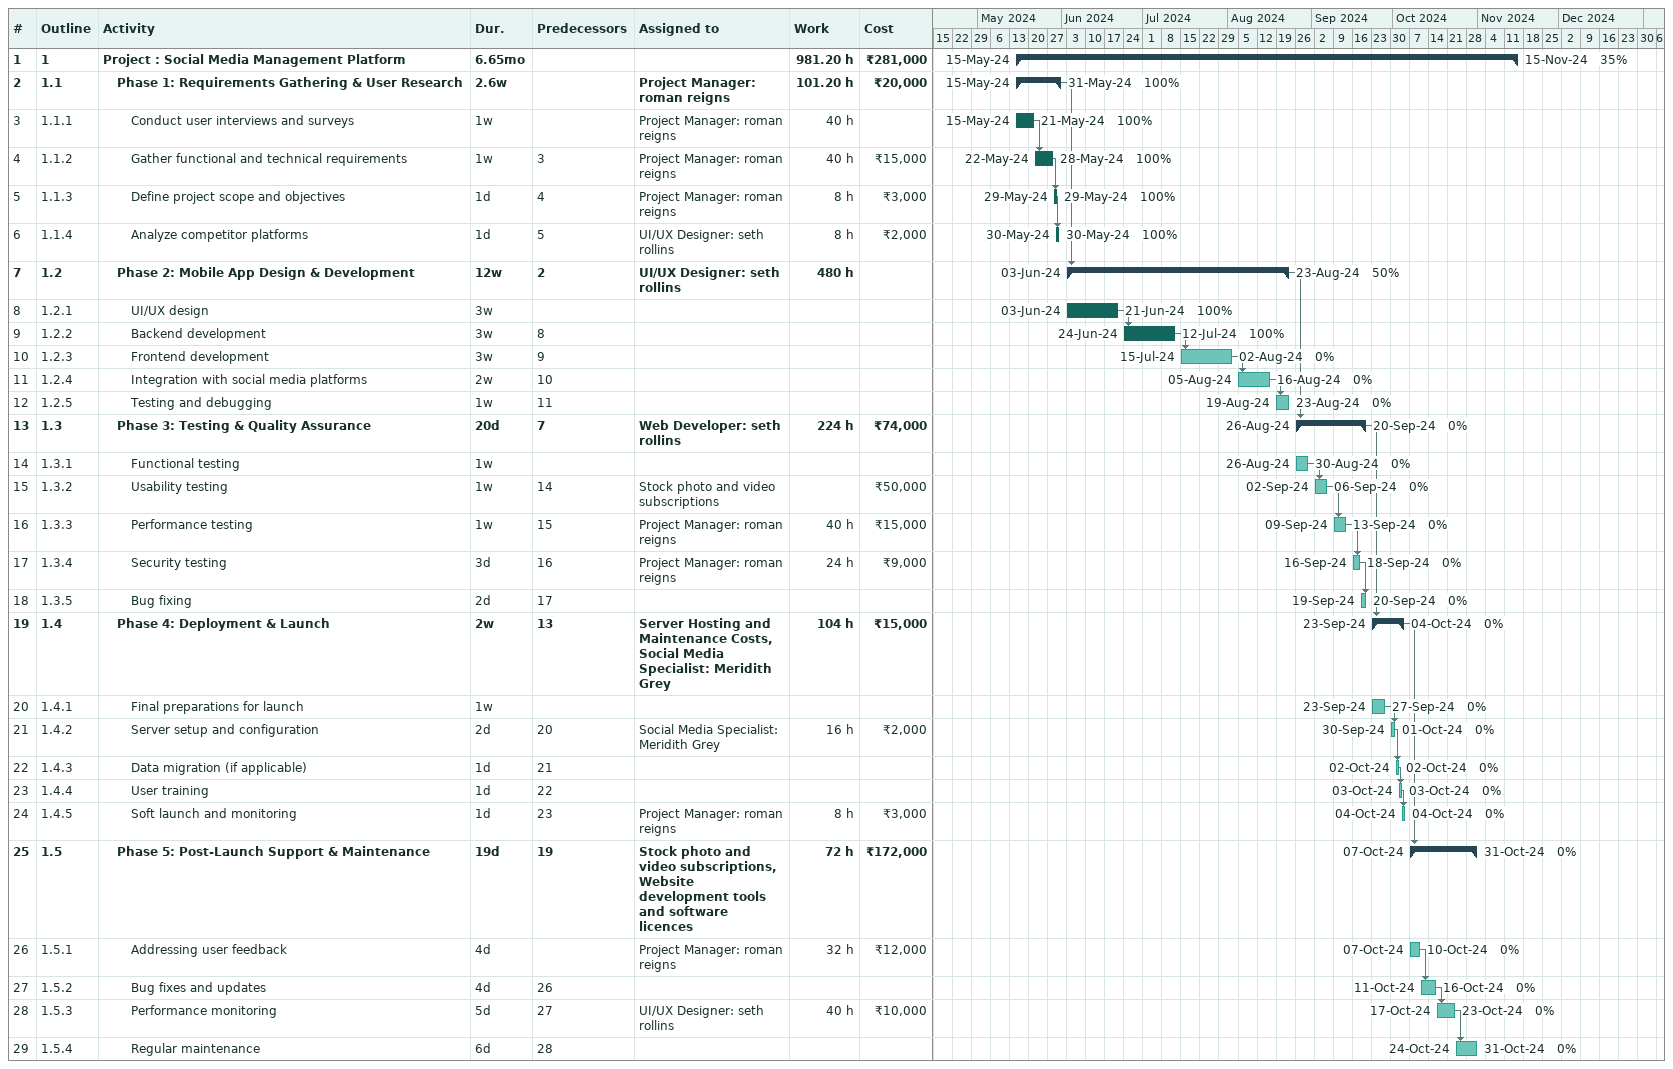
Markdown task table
| ID | WBS | Task | Duration | Start | Finish | Predecessors | Resources | % complete | Work (h) | Cost (₹) |
|---|---|---|---|---|---|---|---|---|---|---|
| 1 | 1 | **Project : Social Media Management Platform** | 6.65mo | 2024-05-15 | 2024-11-15 |  |  | 35 | 981.20 | 281000 |
| 2 | 1.1 | **Phase 1: Requirements Gathering & User Research** | 2.6w | 2024-05-15 | 2024-05-31 |  | Project Manager: roman reigns | 100 | 101.20 | 20000 |
| 3 | 1.1.1 | Conduct user interviews and surveys | 1w | 2024-05-15 | 2024-05-21 |  | Project Manager: roman reigns | 100 | 40 |  |
| 4 | 1.1.2 | Gather functional and technical requirements | 1w | 2024-05-22 | 2024-05-28 | 3 | Project Manager: roman reigns | 100 | 40 | 15000 |
| 5 | 1.1.3 | Define project scope and objectives | 1d | 2024-05-29 | 2024-05-29 | 4 | Project Manager: roman reigns | 100 | 8 | 3000 |
| 6 | 1.1.4 | Analyze competitor platforms | 1d | 2024-05-30 | 2024-05-30 | 5 | UI/UX Designer: seth rollins | 100 | 8 | 2000 |
| 7 | 1.2 | **Phase 2: Mobile App Design & Development** | 12w | 2024-06-03 | 2024-08-23 | 2 | UI/UX Designer: seth rollins | 50 | 480 |  |
| 8 | 1.2.1 | UI/UX design | 3w | 2024-06-03 | 2024-06-21 |  |  | 100 |  |  |
| 9 | 1.2.2 | Backend development | 3w | 2024-06-24 | 2024-07-12 | 8 |  | 100 |  |  |
| 10 | 1.2.3 | Frontend development | 3w | 2024-07-15 | 2024-08-02 | 9 |  | 0 |  |  |
| 11 | 1.2.4 | Integration with social media platforms | 2w | 2024-08-05 | 2024-08-16 | 10 |  | 0 |  |  |
| 12 | 1.2.5 | Testing and debugging | 1w | 2024-08-19 | 2024-08-23 | 11 |  | 0 |  |  |
| 13 | 1.3 | **Phase 3: Testing & Quality Assurance** | 20d | 2024-08-26 | 2024-09-20 | 7 | Web Developer: seth rollins | 0 | 224 | 74000 |
| 14 | 1.3.1 | Functional testing | 1w | 2024-08-26 | 2024-08-30 |  |  | 0 |  |  |
| 15 | 1.3.2 | Usability testing | 1w | 2024-09-02 | 2024-09-06 | 14 | Stock photo and video subscriptions | 0 |  | 50000 |
| 16 | 1.3.3 | Performance testing | 1w | 2024-09-09 | 2024-09-13 | 15 | Project Manager: roman reigns | 0 | 40 | 15000 |
| 17 | 1.3.4 | Security testing | 3d | 2024-09-16 | 2024-09-18 | 16 | Project Manager: roman reigns | 0 | 24 | 9000 |
| 18 | 1.3.5 | Bug fixing | 2d | 2024-09-19 | 2024-09-20 | 17 |  | 0 |  |  |
| 19 | 1.4 | **Phase 4: Deployment & Launch** | 2w | 2024-09-23 | 2024-10-04 | 13 | Server Hosting and Maintenance Costs, Social Media Specialist: Meridith Grey | 0 | 104 | 15000 |
| 20 | 1.4.1 | Final preparations for launch | 1w | 2024-09-23 | 2024-09-27 |  |  | 0 |  |  |
| 21 | 1.4.2 | Server setup and configuration | 2d | 2024-09-30 | 2024-10-01 | 20 | Social Media Specialist: Meridith Grey | 0 | 16 | 2000 |
| 22 | 1.4.3 | Data migration (if applicable) | 1d | 2024-10-02 | 2024-10-02 | 21 |  | 0 |  |  |
| 23 | 1.4.4 | User training | 1d | 2024-10-03 | 2024-10-03 | 22 |  | 0 |  |  |
| 24 | 1.4.5 | Soft launch and monitoring | 1d | 2024-10-04 | 2024-10-04 | 23 | Project Manager: roman reigns | 0 | 8 | 3000 |
| 25 | 1.5 | **Phase 5: Post-Launch Support & Maintenance** | 19d | 2024-10-07 | 2024-10-31 | 19 | Stock photo and video subscriptions, Website development tools and software licences | 0 | 72 | 172000 |
| 26 | 1.5.1 | Addressing user feedback | 4d | 2024-10-07 | 2024-10-10 |  | Project Manager: roman reigns | 0 | 32 | 12000 |
| 27 | 1.5.2 | Bug fixes and updates | 4d | 2024-10-11 | 2024-10-16 | 26 |  | 0 |  |  |
| 28 | 1.5.3 | Performance monitoring | 5d | 2024-10-17 | 2024-10-23 | 27 | UI/UX Designer: seth rollins | 0 | 40 | 10000 |
| 29 | 1.5.4 | Regular maintenance | 6d | 2024-10-24 | 2024-10-31 | 28 |  | 0 |  |  |
